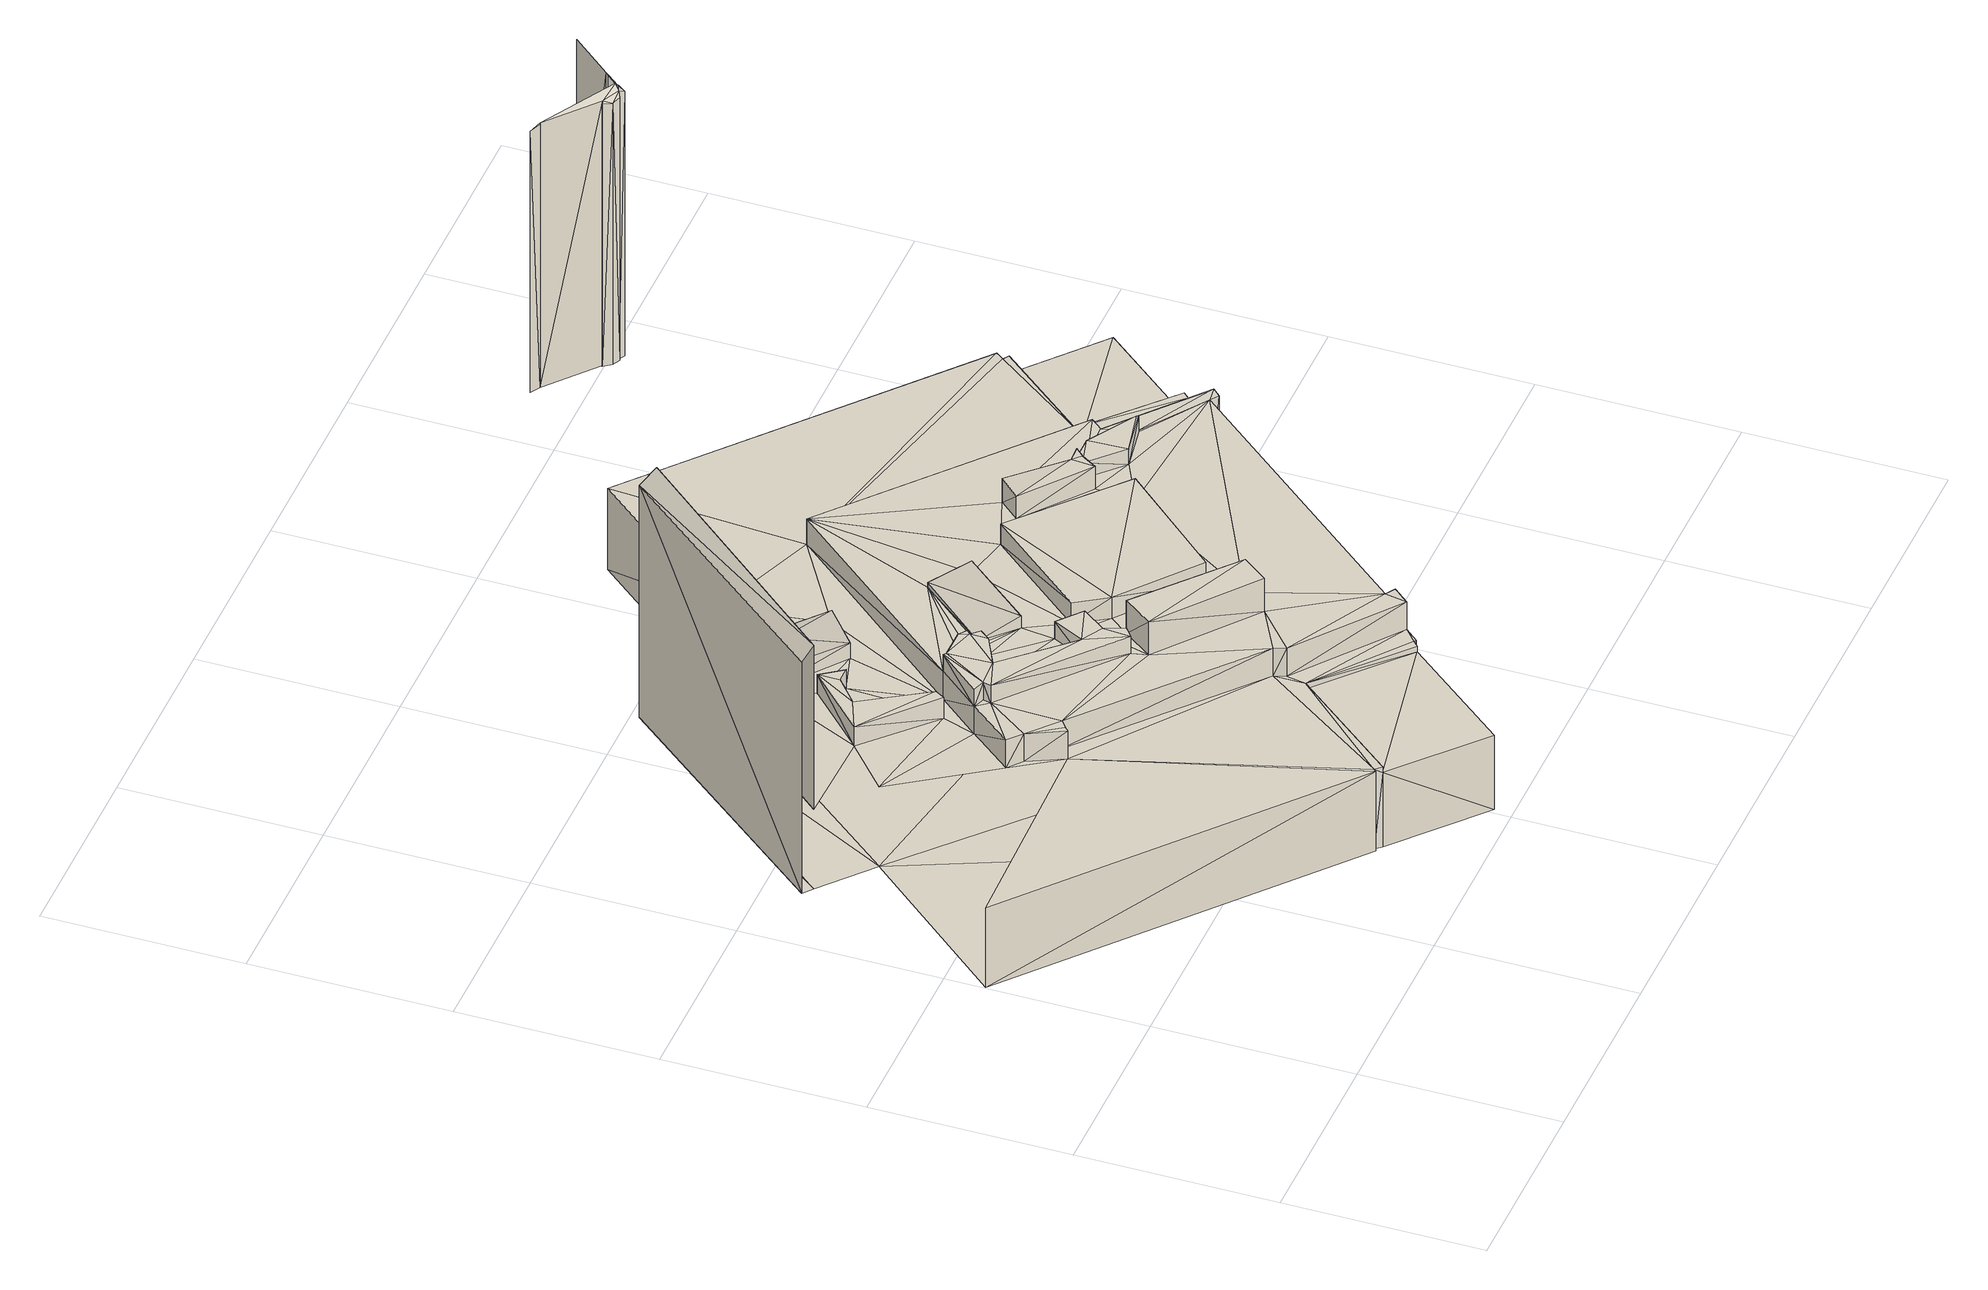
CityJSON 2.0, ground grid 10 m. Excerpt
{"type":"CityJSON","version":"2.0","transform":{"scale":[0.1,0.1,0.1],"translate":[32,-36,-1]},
"CityObjects":{
"building1":{"type":"Building","geometry":[{"type":"MultiSurface","lod":"2","boundaries":[[[0,1,2]]]}]},
"building2":{"type":"Building","geometry":[{"type":"MultiSurface","lod":"2","boundaries":[[[3,2,0]]]}]},
"building3":{"type":"Building","geometry":[{"type":"MultiSurface","lod":"2","boundaries":[[[3,4,0]]]}]},
"building4":{"type":"Building","geometry":[{"type":"MultiSurface","lod":"2","boundaries":[[[1,5,2]]]}]},
"building5":{"type":"Building","geometry":[{"type":"MultiSurface","lod":"2","boundaries":[[[6,0,4]]]}]},
"building6":{"type":"Building","geometry":[{"type":"MultiSurface","lod":"2","boundaries":[[[7,8,9]]]}]},
"building7":{"type":"Building","geometry":[{"type":"MultiSurface","lod":"2","boundaries":[[[10,11,9]]]}]},
"building8":{"type":"Building","geometry":[{"type":"MultiSurface","lod":"2","boundaries":[[[9,10,12]]]}]},
"building9":{"type":"Building","geometry":[{"type":"MultiSurface","lod":"2","boundaries":[[[5,12,9]]]}]},
"building10":{"type":"Building","geometry":[{"type":"MultiSurface","lod":"2","boundaries":[[[7,8,13]]]}]},
"building11":{"type":"Building","geometry":[{"type":"MultiSurface","lod":"2","boundaries":[[[14,15,16]]]}]},
"building12":{"type":"Building","geometry":[{"type":"MultiSurface","lod":"2","boundaries":[[[12,10,17]]]}]},
"building13":{"type":"Building","geometry":[{"type":"MultiSurface","lod":"2","boundaries":[[[12,17,5]]]}]},
"building14":{"type":"Building","geometry":[{"type":"MultiSurface","lod":"2","boundaries":[[[10,18,17]]]}]},
"building15":{"type":"Building","geometry":[{"type":"MultiSurface","lod":"2","boundaries":[[[3,2,4]]]}]},
"building16":{"type":"Building","geometry":[{"type":"MultiSurface","lod":"2","boundaries":[[[4,19,2]]]}]},
"building17":{"type":"Building","geometry":[{"type":"MultiSurface","lod":"2","boundaries":[[[5,19,2]]]}]},
"building18":{"type":"Building","geometry":[{"type":"MultiSurface","lod":"2","boundaries":[[[18,10,20]]]}]},
"building19":{"type":"Building","geometry":[{"type":"MultiSurface","lod":"2","boundaries":[[[21,17,5]]]}]},
"building20":{"type":"Building","geometry":[{"type":"MultiSurface","lod":"2","boundaries":[[[17,18,21]]]}]},
"building21":{"type":"Building","geometry":[{"type":"MultiSurface","lod":"2","boundaries":[[[19,22,23]]]}]},
"building22":{"type":"Building","geometry":[{"type":"MultiSurface","lod":"2","boundaries":[[[23,19,4]]]}]},
"building23":{"type":"Building","geometry":[{"type":"MultiSurface","lod":"2","boundaries":[[[24,23,4]]]}]},
"building24":{"type":"Building","geometry":[{"type":"MultiSurface","lod":"2","boundaries":[[[15,25,14]]]}]},
"building25":{"type":"Building","geometry":[{"type":"MultiSurface","lod":"2","boundaries":[[[13,8,16]]]}]},
"building26":{"type":"Building","geometry":[{"type":"MultiSurface","lod":"2","boundaries":[[[11,26,7]]]}]},
"building27":{"type":"Building","geometry":[{"type":"MultiSurface","lod":"2","boundaries":[[[9,11,7]]]}]},
"building28":{"type":"Building","geometry":[{"type":"MultiSurface","lod":"2","boundaries":[[[21,5,27]]]}]},
"building29":{"type":"Building","geometry":[{"type":"MultiSurface","lod":"2","boundaries":[[[10,28,11]]]}]},
"building30":{"type":"Building","geometry":[{"type":"MultiSurface","lod":"2","boundaries":[[[27,18,21]]]}]},
"building31":{"type":"Building","geometry":[{"type":"MultiSurface","lod":"2","boundaries":[[[18,20,27]]]}]},
"building32":{"type":"Building","geometry":[{"type":"MultiSurface","lod":"2","boundaries":[[[20,10,28]]]}]},
"building33":{"type":"Building","geometry":[{"type":"MultiSurface","lod":"2","boundaries":[[[26,11,28]]]}]},
"building34":{"type":"Building","geometry":[{"type":"MultiSurface","lod":"2","boundaries":[[[29,30,31]]]}]},
"building35":{"type":"Building","geometry":[{"type":"MultiSurface","lod":"2","boundaries":[[[32,33,34]]]}]},
"building36":{"type":"Building","geometry":[{"type":"MultiSurface","lod":"2","boundaries":[[[29,34,30]]]}]},
"building37":{"type":"Building","geometry":[{"type":"MultiSurface","lod":"2","boundaries":[[[29,33,34]]]}]},
"building38":{"type":"Building","geometry":[{"type":"MultiSurface","lod":"2","boundaries":[[[13,35,16]]]}]},
"building39":{"type":"Building","geometry":[{"type":"MultiSurface","lod":"2","boundaries":[[[13,36,35]]]}]},
"building40":{"type":"Building","geometry":[{"type":"MultiSurface","lod":"2","boundaries":[[[37,31,6]]]}]},
"building41":{"type":"Building","geometry":[{"type":"MultiSurface","lod":"2","boundaries":[[[35,36,38]]]}]},
"building42":{"type":"Building","geometry":[{"type":"MultiSurface","lod":"2","boundaries":[[[28,26,39]]]}]},
"building43":{"type":"Building","geometry":[{"type":"MultiSurface","lod":"2","boundaries":[[[40,41,26]]]}]},
"building44":{"type":"Building","geometry":[{"type":"MultiSurface","lod":"2","boundaries":[[[26,40,39]]]}]},
"building45":{"type":"Building","geometry":[{"type":"MultiSurface","lod":"2","boundaries":[[[35,38,42]]]}]},
"building46":{"type":"Building","geometry":[{"type":"MultiSurface","lod":"2","boundaries":[[[25,43,14]]]}]},
"building47":{"type":"Building","geometry":[{"type":"MultiSurface","lod":"2","boundaries":[[[14,32,43]]]}]},
"building48":{"type":"Building","geometry":[{"type":"MultiSurface","lod":"2","boundaries":[[[43,44,32]]]}]},
"building49":{"type":"Building","geometry":[{"type":"MultiSurface","lod":"2","boundaries":[[[23,45,46]]]}]},
"building50":{"type":"Building","geometry":[{"type":"MultiSurface","lod":"2","boundaries":[[[46,23,24]]]}]},
"building51":{"type":"Building","geometry":[{"type":"MultiSurface","lod":"2","boundaries":[[[31,30,37]]]}]},
"building52":{"type":"Building","geometry":[{"type":"MultiSurface","lod":"2","boundaries":[[[44,32,34]]]}]},
"building53":{"type":"Building","geometry":[{"type":"MultiSurface","lod":"2","boundaries":[[[40,47,28]]]}]},
"building54":{"type":"Building","geometry":[{"type":"MultiSurface","lod":"2","boundaries":[[[39,40,28]]]}]},
"building55":{"type":"Building","geometry":[{"type":"MultiSurface","lod":"2","boundaries":[[[48,35,16]]]}]},
"building56":{"type":"Building","geometry":[{"type":"MultiSurface","lod":"2","boundaries":[[[48,35,42]]]}]},
"building57":{"type":"Building","geometry":[{"type":"MultiSurface","lod":"2","boundaries":[[[49,48,16]]]}]},
"building58":{"type":"Building","geometry":[{"type":"MultiSurface","lod":"2","boundaries":[[[50,19,5]]]}]},
"building59":{"type":"Building","geometry":[{"type":"MultiSurface","lod":"2","boundaries":[[[49,15,16]]]}]},
"building60":{"type":"Building","geometry":[{"type":"MultiSurface","lod":"2","boundaries":[[[51,42,52]]]}]},
"building61":{"type":"Building","geometry":[{"type":"MultiSurface","lod":"2","boundaries":[[[42,38,51]]]}]},
"building62":{"type":"Building","geometry":[{"type":"MultiSurface","lod":"2","boundaries":[[[47,40,53]]]}]},
"building63":{"type":"Building","geometry":[{"type":"MultiSurface","lod":"2","boundaries":[[[54,40,41]]]}]},
"building64":{"type":"Building","geometry":[{"type":"MultiSurface","lod":"2","boundaries":[[[55,26,56]]]}]},
"building65":{"type":"Building","geometry":[{"type":"MultiSurface","lod":"2","boundaries":[[[26,7,55]]]}]},
"building66":{"type":"Building","geometry":[{"type":"MultiSurface","lod":"2","boundaries":[[[55,7,13]]]}]},
"building67":{"type":"Building","geometry":[{"type":"MultiSurface","lod":"2","boundaries":[[[26,41,54]]]}]},
"building68":{"type":"Building","geometry":[{"type":"MultiSurface","lod":"2","boundaries":[[[56,54,26]]]}]},
"building69":{"type":"Building","geometry":[{"type":"MultiSurface","lod":"2","boundaries":[[[51,38,13]]]}]},
"building70":{"type":"Building","geometry":[{"type":"MultiSurface","lod":"2","boundaries":[[[13,36,38]]]}]},
"building71":{"type":"Building","geometry":[{"type":"MultiSurface","lod":"2","boundaries":[[[51,57,52]]]}]},
"building72":{"type":"Building","geometry":[{"type":"MultiSurface","lod":"2","boundaries":[[[58,59,42]]]}]},
"building73":{"type":"Building","geometry":[{"type":"MultiSurface","lod":"2","boundaries":[[[58,42,52]]]}]},
"building74":{"type":"Building","geometry":[{"type":"MultiSurface","lod":"2","boundaries":[[[60,40,54]]]}]},
"building75":{"type":"Building","geometry":[{"type":"MultiSurface","lod":"2","boundaries":[[[61,22,19]]]}]},
"building76":{"type":"Building","geometry":[{"type":"MultiSurface","lod":"2","boundaries":[[[59,48,42]]]}]},
"building77":{"type":"Building","geometry":[{"type":"MultiSurface","lod":"2","boundaries":[[[53,40,60]]]}]},
"building78":{"type":"Building","geometry":[{"type":"MultiSurface","lod":"2","boundaries":[[[22,61,62]]]}]},
"building79":{"type":"Building","geometry":[{"type":"MultiSurface","lod":"2","boundaries":[[[23,22,62]]]}]},
"building80":{"type":"Building","geometry":[{"type":"MultiSurface","lod":"2","boundaries":[[[55,13,51]]]}]},
"building81":{"type":"Building","geometry":[{"type":"MultiSurface","lod":"2","boundaries":[[[20,63,64]]]}]},
"building82":{"type":"Building","geometry":[{"type":"MultiSurface","lod":"2","boundaries":[[[52,58,57]]]}]},
"building83":{"type":"Building","geometry":[{"type":"MultiSurface","lod":"2","boundaries":[[[19,50,61]]]}]},
"building84":{"type":"Building","geometry":[{"type":"MultiSurface","lod":"2","boundaries":[[[5,50,27]]]}]},
"building85":{"type":"Building","geometry":[{"type":"MultiSurface","lod":"2","boundaries":[[[50,65,27]]]}]},
"building86":{"type":"Building","geometry":[{"type":"MultiSurface","lod":"2","boundaries":[[[20,65,63]]]}]},
"building87":{"type":"Building","geometry":[{"type":"MultiSurface","lod":"2","boundaries":[[[27,20,65]]]}]},
"building88":{"type":"Building","geometry":[{"type":"MultiSurface","lod":"2","boundaries":[[[6,4,66]]]}]},
"building89":{"type":"Building","geometry":[{"type":"MultiSurface","lod":"2","boundaries":[[[67,53,47]]]}]},
"building90":{"type":"Building","geometry":[{"type":"MultiSurface","lod":"2","boundaries":[[[64,20,28]]]}]},
"building91":{"type":"Building","geometry":[{"type":"MultiSurface","lod":"2","boundaries":[[[28,47,64]]]}]},
"building92":{"type":"Building","geometry":[{"type":"MultiSurface","lod":"2","boundaries":[[[68,67,47]]]}]},
"building93":{"type":"Building","geometry":[{"type":"MultiSurface","lod":"2","boundaries":[[[64,68,47]]]}]},
"building94":{"type":"Building","geometry":[{"type":"MultiSurface","lod":"2","boundaries":[[[6,37,69]]]}]},
"building95":{"type":"Building","geometry":[{"type":"MultiSurface","lod":"2","boundaries":[[[54,60,70]]]}]},
"building96":{"type":"Building","geometry":[{"type":"MultiSurface","lod":"2","boundaries":[[[56,54,70]]]}]},
"building97":{"type":"Building","geometry":[{"type":"MultiSurface","lod":"2","boundaries":[[[59,71,57]]]}]},
"building98":{"type":"Building","geometry":[{"type":"MultiSurface","lod":"2","boundaries":[[[58,59,57]]]}]},
"building99":{"type":"Building","geometry":[{"type":"MultiSurface","lod":"2","boundaries":[[[57,51,55]]]}]},
"building100":{"type":"Building","geometry":[{"type":"MultiSurface","lod":"2","boundaries":[[[72,45,23]]]}]},
"building101":{"type":"Building","geometry":[{"type":"MultiSurface","lod":"2","boundaries":[[[24,46,73]]]}]},
"building102":{"type":"Building","geometry":[{"type":"MultiSurface","lod":"2","boundaries":[[[48,71,57]]]}]},
"building103":{"type":"Building","geometry":[{"type":"MultiSurface","lod":"2","boundaries":[[[57,48,49]]]}]},
"building104":{"type":"Building","geometry":[{"type":"MultiSurface","lod":"2","boundaries":[[[59,48,71]]]}]},
"building105":{"type":"Building","geometry":[{"type":"MultiSurface","lod":"2","boundaries":[[[74,53,75]]]}]},
"building106":{"type":"Building","geometry":[{"type":"MultiSurface","lod":"2","boundaries":[[[75,74,76]]]}]},
"building107":{"type":"Building","geometry":[{"type":"MultiSurface","lod":"2","boundaries":[[[77,67,53]]]}]},
"building108":{"type":"Building","geometry":[{"type":"MultiSurface","lod":"2","boundaries":[[[77,53,75]]]}]},
"building109":{"type":"Building","geometry":[{"type":"MultiSurface","lod":"2","boundaries":[[[78,60,53]]]}]},
"building110":{"type":"Building","geometry":[{"type":"MultiSurface","lod":"2","boundaries":[[[79,80,15]]]}]},
"building111":{"type":"Building","geometry":[{"type":"MultiSurface","lod":"2","boundaries":[[[25,79,15]]]}]},
"building112":{"type":"Building","geometry":[{"type":"MultiSurface","lod":"2","boundaries":[[[74,78,53]]]}]},
"building113":{"type":"Building","geometry":[{"type":"MultiSurface","lod":"2","boundaries":[[[73,24,4]]]}]},
"building114":{"type":"Building","geometry":[{"type":"MultiSurface","lod":"2","boundaries":[[[56,81,70]]]}]},
"building115":{"type":"Building","geometry":[{"type":"MultiSurface","lod":"2","boundaries":[[[82,60,70]]]}]},
"building116":{"type":"Building","geometry":[{"type":"MultiSurface","lod":"2","boundaries":[[[81,82,70]]]}]},
"building117":{"type":"Building","geometry":[{"type":"MultiSurface","lod":"2","boundaries":[[[60,82,78]]]}]},
"building118":{"type":"Building","geometry":[{"type":"MultiSurface","lod":"2","boundaries":[[[77,75,83]]]}]},
"building119":{"type":"Building","geometry":[{"type":"MultiSurface","lod":"2","boundaries":[[[84,57,55]]]}]},
"building120":{"type":"Building","geometry":[{"type":"MultiSurface","lod":"2","boundaries":[[[85,86,25]]]}]},
"building121":{"type":"Building","geometry":[{"type":"MultiSurface","lod":"2","boundaries":[[[25,79,86]]]}]},
"building122":{"type":"Building","geometry":[{"type":"MultiSurface","lod":"2","boundaries":[[[75,76,83]]]}]},
"building123":{"type":"Building","geometry":[{"type":"MultiSurface","lod":"2","boundaries":[[[84,49,57]]]}]},
"building124":{"type":"Building","geometry":[{"type":"MultiSurface","lod":"2","boundaries":[[[72,23,62]]]}]},
"building125":{"type":"Building","geometry":[{"type":"MultiSurface","lod":"2","boundaries":[[[49,15,84]]]}]},
"building126":{"type":"Building","geometry":[{"type":"MultiSurface","lod":"2","boundaries":[[[15,80,87]]]}]},
"building127":{"type":"Building","geometry":[{"type":"MultiSurface","lod":"2","boundaries":[[[84,87,15]]]}]},
"building128":{"type":"Building","geometry":[{"type":"MultiSurface","lod":"2","boundaries":[[[87,80,88]]]}]},
"building129":{"type":"Building","geometry":[{"type":"MultiSurface","lod":"2","boundaries":[[[73,4,66]]]}]},
"building130":{"type":"Building","geometry":[{"type":"MultiSurface","lod":"2","boundaries":[[[88,80,79]]]}]},
"building131":{"type":"Building","geometry":[{"type":"MultiSurface","lod":"2","boundaries":[[[76,74,89]]]}]},
"building132":{"type":"Building","geometry":[{"type":"MultiSurface","lod":"2","boundaries":[[[76,89,90]]]}]},
"building133":{"type":"Building","geometry":[{"type":"MultiSurface","lod":"2","boundaries":[[[78,82,91]]]}]},
"building134":{"type":"Building","geometry":[{"type":"MultiSurface","lod":"2","boundaries":[[[78,89,74]]]}]},
"building135":{"type":"Building","geometry":[{"type":"MultiSurface","lod":"2","boundaries":[[[82,91,92]]]}]},
"building136":{"type":"Building","geometry":[{"type":"MultiSurface","lod":"2","boundaries":[[[92,82,81]]]}]},
"building137":{"type":"Building","geometry":[{"type":"MultiSurface","lod":"2","boundaries":[[[92,91,93]]]}]},
"building138":{"type":"Building","geometry":[{"type":"MultiSurface","lod":"2","boundaries":[[[91,78,93]]]}]},
"building139":{"type":"Building","geometry":[{"type":"MultiSurface","lod":"2","boundaries":[[[90,89,78]]]}]},
"building140":{"type":"Building","geometry":[{"type":"MultiSurface","lod":"2","boundaries":[[[93,78,90]]]}]},
"building141":{"type":"Building","geometry":[{"type":"MultiSurface","lod":"2","boundaries":[[[92,93,90]]]}]},
"building142":{"type":"Building","geometry":[{"type":"MultiSurface","lod":"2","boundaries":[[[67,94,68]]]}]},
"building143":{"type":"Building","geometry":[{"type":"MultiSurface","lod":"2","boundaries":[[[95,90,92]]]}]},
"building144":{"type":"Building","geometry":[{"type":"MultiSurface","lod":"2","boundaries":[[[88,79,86]]]}]},
"building145":{"type":"Building","geometry":[{"type":"MultiSurface","lod":"2","boundaries":[[[64,63,96]]]}]},
"building146":{"type":"Building","geometry":[{"type":"MultiSurface","lod":"2","boundaries":[[[77,67,97]]]}]},
"building147":{"type":"Building","geometry":[{"type":"MultiSurface","lod":"2","boundaries":[[[77,97,83]]]}]},
"building148":{"type":"Building","geometry":[{"type":"MultiSurface","lod":"2","boundaries":[[[85,86,88]]]}]},
"building149":{"type":"Building","geometry":[{"type":"MultiSurface","lod":"2","boundaries":[[[85,88,98]]]}]},
"building150":{"type":"Building","geometry":[{"type":"MultiSurface","lod":"2","boundaries":[[[76,99,83]]]}]},
"building151":{"type":"Building","geometry":[{"type":"MultiSurface","lod":"2","boundaries":[[[100,68,64]]]}]},
"building152":{"type":"Building","geometry":[{"type":"MultiSurface","lod":"2","boundaries":[[[96,100,64]]]}]},
"building153":{"type":"Building","geometry":[{"type":"MultiSurface","lod":"2","boundaries":[[[73,72,45]]]}]},
"building154":{"type":"Building","geometry":[{"type":"MultiSurface","lod":"2","boundaries":[[[46,45,73]]]}]},
"building155":{"type":"Building","geometry":[{"type":"MultiSurface","lod":"2","boundaries":[[[68,94,100]]]}]},
"building156":{"type":"Building","geometry":[{"type":"MultiSurface","lod":"2","boundaries":[[[96,94,101]]]}]},
"building157":{"type":"Building","geometry":[{"type":"MultiSurface","lod":"2","boundaries":[[[96,100,94]]]}]},
"building158":{"type":"Building","geometry":[{"type":"MultiSurface","lod":"2","boundaries":[[[90,76,99]]]}]},
"building159":{"type":"Building","geometry":[{"type":"MultiSurface","lod":"2","boundaries":[[[85,98,102]]]}]},
"building160":{"type":"Building","geometry":[{"type":"MultiSurface","lod":"2","boundaries":[[[67,94,103]]]}]},
"building161":{"type":"Building","geometry":[{"type":"MultiSurface","lod":"2","boundaries":[[[50,104,61]]]}]},
"building162":{"type":"Building","geometry":[{"type":"MultiSurface","lod":"2","boundaries":[[[25,85,43]]]}]},
"building163":{"type":"Building","geometry":[{"type":"MultiSurface","lod":"2","boundaries":[[[105,106,107]]]}]},
"building164":{"type":"Building","geometry":[{"type":"MultiSurface","lod":"2","boundaries":[[[107,105,63]]]}]},
"building165":{"type":"Building","geometry":[{"type":"MultiSurface","lod":"2","boundaries":[[[96,107,63]]]}]},
"building166":{"type":"Building","geometry":[{"type":"MultiSurface","lod":"2","boundaries":[[[108,84,55]]]}]},
"building167":{"type":"Building","geometry":[{"type":"MultiSurface","lod":"2","boundaries":[[[50,65,109]]]}]},
"building168":{"type":"Building","geometry":[{"type":"MultiSurface","lod":"2","boundaries":[[[50,109,104]]]}]},
"building169":{"type":"Building","geometry":[{"type":"MultiSurface","lod":"2","boundaries":[[[99,90,95]]]}]},
"building170":{"type":"Building","geometry":[{"type":"MultiSurface","lod":"2","boundaries":[[[97,103,67]]]}]},
"building171":{"type":"Building","geometry":[{"type":"MultiSurface","lod":"2","boundaries":[[[99,110,111]]]}]},
"building172":{"type":"Building","geometry":[{"type":"MultiSurface","lod":"2","boundaries":[[[95,111,99]]]}]},
"building173":{"type":"Building","geometry":[{"type":"MultiSurface","lod":"2","boundaries":[[[96,107,101]]]}]},
"building174":{"type":"Building","geometry":[{"type":"MultiSurface","lod":"2","boundaries":[[[112,103,101]]]}]},
"building175":{"type":"Building","geometry":[{"type":"MultiSurface","lod":"2","boundaries":[[[101,94,103]]]}]},
"building176":{"type":"Building","geometry":[{"type":"MultiSurface","lod":"2","boundaries":[[[81,113,56]]]}]},
"building177":{"type":"Building","geometry":[{"type":"MultiSurface","lod":"2","boundaries":[[[101,112,107]]]}]},
"building178":{"type":"Building","geometry":[{"type":"MultiSurface","lod":"2","boundaries":[[[97,103,112]]]}]},
"building179":{"type":"Building","geometry":[{"type":"MultiSurface","lod":"2","boundaries":[[[112,97,83]]]}]},
"building180":{"type":"Building","geometry":[{"type":"MultiSurface","lod":"2","boundaries":[[[83,112,114]]]}]},
"building181":{"type":"Building","geometry":[{"type":"MultiSurface","lod":"2","boundaries":[[[98,88,115]]]}]},
"building182":{"type":"Building","geometry":[{"type":"MultiSurface","lod":"2","boundaries":[[[102,115,98]]]}]},
"building183":{"type":"Building","geometry":[{"type":"MultiSurface","lod":"2","boundaries":[[[63,65,116]]]}]},
"building184":{"type":"Building","geometry":[{"type":"MultiSurface","lod":"2","boundaries":[[[99,114,83]]]}]},
"building185":{"type":"Building","geometry":[{"type":"MultiSurface","lod":"2","boundaries":[[[85,117,102]]]}]},
"building186":{"type":"Building","geometry":[{"type":"MultiSurface","lod":"2","boundaries":[[[116,105,63]]]}]},
"building187":{"type":"Building","geometry":[{"type":"MultiSurface","lod":"2","boundaries":[[[105,118,116]]]}]},
"building188":{"type":"Building","geometry":[{"type":"MultiSurface","lod":"2","boundaries":[[[92,113,81]]]}]},
"building189":{"type":"Building","geometry":[{"type":"MultiSurface","lod":"2","boundaries":[[[62,61,72]]]}]},
"building190":{"type":"Building","geometry":[{"type":"MultiSurface","lod":"2","boundaries":[[[61,119,72]]]}]},
"building191":{"type":"Building","geometry":[{"type":"MultiSurface","lod":"2","boundaries":[[[87,88,120]]]}]},
"building192":{"type":"Building","geometry":[{"type":"MultiSurface","lod":"2","boundaries":[[[43,34,30]]]}]},
"building193":{"type":"Building","geometry":[{"type":"MultiSurface","lod":"2","boundaries":[[[34,44,43]]]}]},
"building194":{"type":"Building","geometry":[{"type":"MultiSurface","lod":"2","boundaries":[[[37,30,43]]]}]},
"building195":{"type":"Building","geometry":[{"type":"MultiSurface","lod":"2","boundaries":[[[92,95,113]]]}]},
"building196":{"type":"Building","geometry":[{"type":"MultiSurface","lod":"2","boundaries":[[[121,110,111]]]}]},
"building197":{"type":"Building","geometry":[{"type":"MultiSurface","lod":"2","boundaries":[[[107,122,112]]]}]},
"building198":{"type":"Building","geometry":[{"type":"MultiSurface","lod":"2","boundaries":[[[61,119,123]]]}]},
"building199":{"type":"Building","geometry":[{"type":"MultiSurface","lod":"2","boundaries":[[[65,109,116]]]}]},
"building200":{"type":"Building","geometry":[{"type":"MultiSurface","lod":"2","boundaries":[[[43,117,85]]]}]},
"building201":{"type":"Building","geometry":[{"type":"MultiSurface","lod":"2","boundaries":[[[108,120,84]]]}]},
"building202":{"type":"Building","geometry":[{"type":"MultiSurface","lod":"2","boundaries":[[[84,87,120]]]}]},
"building203":{"type":"Building","geometry":[{"type":"MultiSurface","lod":"2","boundaries":[[[111,121,113]]]}]},
"building204":{"type":"Building","geometry":[{"type":"MultiSurface","lod":"2","boundaries":[[[95,111,113]]]}]},
"building205":{"type":"Building","geometry":[{"type":"MultiSurface","lod":"2","boundaries":[[[105,124,118]]]}]},
"building206":{"type":"Building","geometry":[{"type":"MultiSurface","lod":"2","boundaries":[[[112,122,114]]]}]},
"building207":{"type":"Building","geometry":[{"type":"MultiSurface","lod":"2","boundaries":[[[114,125,126]]]}]},
"building208":{"type":"Building","geometry":[{"type":"MultiSurface","lod":"2","boundaries":[[[114,126,122]]]}]},
"building209":{"type":"Building","geometry":[{"type":"MultiSurface","lod":"2","boundaries":[[[120,88,115]]]}]},
"building210":{"type":"Building","geometry":[{"type":"MultiSurface","lod":"2","boundaries":[[[61,123,127]]]}]},
"building211":{"type":"Building","geometry":[{"type":"MultiSurface","lod":"2","boundaries":[[[127,61,104]]]}]},
"building212":{"type":"Building","geometry":[{"type":"MultiSurface","lod":"2","boundaries":[[[102,115,120]]]}]},
"building213":{"type":"Building","geometry":[{"type":"MultiSurface","lod":"2","boundaries":[[[102,120,108]]]}]},
"building214":{"type":"Building","geometry":[{"type":"MultiSurface","lod":"2","boundaries":[[[124,106,105]]]}]},
"building215":{"type":"Building","geometry":[{"type":"MultiSurface","lod":"2","boundaries":[[[127,128,104]]]}]},
"building216":{"type":"Building","geometry":[{"type":"MultiSurface","lod":"2","boundaries":[[[128,109,104]]]}]},
"building217":{"type":"Building","geometry":[{"type":"MultiSurface","lod":"2","boundaries":[[[128,109,129]]]}]},
"building218":{"type":"Building","geometry":[{"type":"MultiSurface","lod":"2","boundaries":[[[37,43,117]]]}]},
"building219":{"type":"Building","geometry":[{"type":"MultiSurface","lod":"2","boundaries":[[[69,117,37]]]}]},
"building220":{"type":"Building","geometry":[{"type":"MultiSurface","lod":"2","boundaries":[[[108,117,102]]]}]},
"building221":{"type":"Building","geometry":[{"type":"MultiSurface","lod":"2","boundaries":[[[130,106,107]]]}]},
"building222":{"type":"Building","geometry":[{"type":"MultiSurface","lod":"2","boundaries":[[[130,124,106]]]}]},
"building223":{"type":"Building","geometry":[{"type":"MultiSurface","lod":"2","boundaries":[[[131,130,107]]]}]},
"building224":{"type":"Building","geometry":[{"type":"MultiSurface","lod":"2","boundaries":[[[132,114,99]]]}]},
"building225":{"type":"Building","geometry":[{"type":"MultiSurface","lod":"2","boundaries":[[[109,116,129]]]}]},
"building226":{"type":"Building","geometry":[{"type":"MultiSurface","lod":"2","boundaries":[[[66,6,133]]]}]},
"building227":{"type":"Building","geometry":[{"type":"MultiSurface","lod":"2","boundaries":[[[113,134,56]]]}]},
"building228":{"type":"Building","geometry":[{"type":"MultiSurface","lod":"2","boundaries":[[[56,134,135]]]}]},
"building229":{"type":"Building","geometry":[{"type":"MultiSurface","lod":"2","boundaries":[[[135,108,55]]]}]},
"building230":{"type":"Building","geometry":[{"type":"MultiSurface","lod":"2","boundaries":[[[55,56,135]]]}]},
"building231":{"type":"Building","geometry":[{"type":"MultiSurface","lod":"2","boundaries":[[[132,136,110]]]}]},
"building232":{"type":"Building","geometry":[{"type":"MultiSurface","lod":"2","boundaries":[[[99,110,132]]]}]},
"building233":{"type":"Building","geometry":[{"type":"MultiSurface","lod":"2","boundaries":[[[107,131,122]]]}]},
"building234":{"type":"Building","geometry":[{"type":"MultiSurface","lod":"2","boundaries":[[[72,137,73]]]}]},
"building235":{"type":"Building","geometry":[{"type":"MultiSurface","lod":"2","boundaries":[[[137,123,72]]]}]},
"building236":{"type":"Building","geometry":[{"type":"MultiSurface","lod":"2","boundaries":[[[123,119,72]]]}]},
"building237":{"type":"Building","geometry":[{"type":"MultiSurface","lod":"2","boundaries":[[[121,136,110]]]}]},
"building238":{"type":"Building","geometry":[{"type":"MultiSurface","lod":"2","boundaries":[[[138,139,137]]]}]},
"building239":{"type":"Building","geometry":[{"type":"MultiSurface","lod":"2","boundaries":[[[139,123,137]]]}]},
"building240":{"type":"Building","geometry":[{"type":"MultiSurface","lod":"2","boundaries":[[[122,126,131]]]}]},
"building241":{"type":"Building","geometry":[{"type":"MultiSurface","lod":"2","boundaries":[[[131,140,126]]]}]},
"building242":{"type":"Building","geometry":[{"type":"MultiSurface","lod":"2","boundaries":[[[130,118,116]]]}]},
"building243":{"type":"Building","geometry":[{"type":"MultiSurface","lod":"2","boundaries":[[[130,124,118]]]}]},
"building244":{"type":"Building","geometry":[{"type":"MultiSurface","lod":"2","boundaries":[[[141,137,138]]]}]},
"building245":{"type":"Building","geometry":[{"type":"MultiSurface","lod":"2","boundaries":[[[127,139,123]]]}]},
"building246":{"type":"Building","geometry":[{"type":"MultiSurface","lod":"2","boundaries":[[[141,127,139]]]}]},
"building247":{"type":"Building","geometry":[{"type":"MultiSurface","lod":"2","boundaries":[[[141,139,138]]]}]},
"building248":{"type":"Building","geometry":[{"type":"MultiSurface","lod":"2","boundaries":[[[137,73,66]]]}]},
"building249":{"type":"Building","geometry":[{"type":"MultiSurface","lod":"2","boundaries":[[[137,66,141]]]}]},
"building250":{"type":"Building","geometry":[{"type":"MultiSurface","lod":"2","boundaries":[[[116,130,129]]]}]},
"building251":{"type":"Building","geometry":[{"type":"MultiSurface","lod":"2","boundaries":[[[126,125,142]]]}]},
"building252":{"type":"Building","geometry":[{"type":"MultiSurface","lod":"2","boundaries":[[[114,125,143]]]}]},
"building253":{"type":"Building","geometry":[{"type":"MultiSurface","lod":"2","boundaries":[[[143,142,125]]]}]},
"building254":{"type":"Building","geometry":[{"type":"MultiSurface","lod":"2","boundaries":[[[132,136,121]]]}]},
"building255":{"type":"Building","geometry":[{"type":"MultiSurface","lod":"2","boundaries":[[[132,121,113]]]}]},
"building256":{"type":"Building","geometry":[{"type":"MultiSurface","lod":"2","boundaries":[[[114,143,132]]]}]},
"building257":{"type":"Building","geometry":[{"type":"MultiSurface","lod":"2","boundaries":[[[127,144,141]]]}]},
"building258":{"type":"Building","geometry":[{"type":"MultiSurface","lod":"2","boundaries":[[[127,145,144]]]}]},
"building259":{"type":"Building","geometry":[{"type":"MultiSurface","lod":"2","boundaries":[[[127,128,145]]]}]},
"building260":{"type":"Building","geometry":[{"type":"MultiSurface","lod":"2","boundaries":[[[145,128,129]]]}]},
"building261":{"type":"Building","geometry":[{"type":"MultiSurface","lod":"2","boundaries":[[[141,66,144]]]}]},
"building262":{"type":"Building","geometry":[{"type":"MultiSurface","lod":"2","boundaries":[[[145,129,66]]]}]},
"building263":{"type":"Building","geometry":[{"type":"MultiSurface","lod":"2","boundaries":[[[66,145,144]]]}]},
"building264":{"type":"Building","geometry":[{"type":"MultiSurface","lod":"2","boundaries":[[[135,117,108]]]}]},
"building265":{"type":"Building","geometry":[{"type":"MultiSurface","lod":"2","boundaries":[[[132,134,113]]]}]},
"building266":{"type":"Building","geometry":[{"type":"MultiSurface","lod":"2","boundaries":[[[140,146,126]]]}]},
"building267":{"type":"Building","geometry":[{"type":"MultiSurface","lod":"2","boundaries":[[[133,69,6]]]}]},
"building268":{"type":"Building","geometry":[{"type":"MultiSurface","lod":"2","boundaries":[[[146,142,126]]]}]},
"building269":{"type":"Building","geometry":[{"type":"MultiSurface","lod":"2","boundaries":[[[132,143,134]]]}]},
"building270":{"type":"Building","geometry":[{"type":"MultiSurface","lod":"2","boundaries":[[[117,147,135]]]}]},
"building271":{"type":"Building","geometry":[{"type":"MultiSurface","lod":"2","boundaries":[[[130,148,131]]]}]},
"building272":{"type":"Building","geometry":[{"type":"MultiSurface","lod":"2","boundaries":[[[117,147,149]]]}]},
"building273":{"type":"Building","geometry":[{"type":"MultiSurface","lod":"2","boundaries":[[[69,117,149]]]}]},
"building274":{"type":"Building","geometry":[{"type":"MultiSurface","lod":"2","boundaries":[[[148,146,140]]]}]},
"building275":{"type":"Building","geometry":[{"type":"MultiSurface","lod":"2","boundaries":[[[131,140,148]]]}]},
"building276":{"type":"Building","geometry":[{"type":"MultiSurface","lod":"2","boundaries":[[[143,150,151]]]}]},
"building277":{"type":"Building","geometry":[{"type":"MultiSurface","lod":"2","boundaries":[[[143,142,146]]]}]},
"building278":{"type":"Building","geometry":[{"type":"MultiSurface","lod":"2","boundaries":[[[143,151,148]]]}]},
"building279":{"type":"Building","geometry":[{"type":"MultiSurface","lod":"2","boundaries":[[[143,146,148]]]}]},
"building280":{"type":"Building","geometry":[{"type":"MultiSurface","lod":"2","boundaries":[[[143,134,150]]]}]},
"building281":{"type":"Building","geometry":[{"type":"MultiSurface","lod":"2","boundaries":[[[152,153,150]]]}]},
"building282":{"type":"Building","geometry":[{"type":"MultiSurface","lod":"2","boundaries":[[[150,152,151]]]}]},
"building283":{"type":"Building","geometry":[{"type":"MultiSurface","lod":"2","boundaries":[[[148,151,154]]]}]},
"building284":{"type":"Building","geometry":[{"type":"MultiSurface","lod":"2","boundaries":[[[154,155,151]]]}]},
"building285":{"type":"Building","geometry":[{"type":"MultiSurface","lod":"2","boundaries":[[[155,152,151]]]}]},
"building286":{"type":"Building","geometry":[{"type":"MultiSurface","lod":"2","boundaries":[[[155,152,156]]]}]},
"building287":{"type":"Building","geometry":[{"type":"MultiSurface","lod":"2","boundaries":[[[130,157,129]]]}]},
"building288":{"type":"Building","geometry":[{"type":"MultiSurface","lod":"2","boundaries":[[[153,152,156]]]}]},
"building289":{"type":"Building","geometry":[{"type":"MultiSurface","lod":"2","boundaries":[[[150,156,158]]]}]},
"building290":{"type":"Building","geometry":[{"type":"MultiSurface","lod":"2","boundaries":[[[156,153,150]]]}]},
"building291":{"type":"Building","geometry":[{"type":"MultiSurface","lod":"2","boundaries":[[[158,159,150]]]}]},
"building292":{"type":"Building","geometry":[{"type":"MultiSurface","lod":"2","boundaries":[[[148,157,130]]]}]},
"building293":{"type":"Building","geometry":[{"type":"MultiSurface","lod":"2","boundaries":[[[66,129,133]]]}]},
"building294":{"type":"Building","geometry":[{"type":"MultiSurface","lod":"2","boundaries":[[[129,157,133]]]}]},
"building295":{"type":"Building","geometry":[{"type":"MultiSurface","lod":"2","boundaries":[[[133,160,69]]]}]},
"building296":{"type":"Building","geometry":[{"type":"MultiSurface","lod":"2","boundaries":[[[154,161,155]]]}]},
"building297":{"type":"Building","geometry":[{"type":"MultiSurface","lod":"2","boundaries":[[[154,161,162]]]}]},
"building298":{"type":"Building","geometry":[{"type":"MultiSurface","lod":"2","boundaries":[[[161,163,155]]]}]},
"building299":{"type":"Building","geometry":[{"type":"MultiSurface","lod":"2","boundaries":[[[163,155,156]]]}]},
"building300":{"type":"Building","geometry":[{"type":"MultiSurface","lod":"2","boundaries":[[[164,159,150]]]}]},
"building301":{"type":"Building","geometry":[{"type":"MultiSurface","lod":"2","boundaries":[[[154,148,165]]]}]},
"building302":{"type":"Building","geometry":[{"type":"MultiSurface","lod":"2","boundaries":[[[163,166,156]]]}]},
"building303":{"type":"Building","geometry":[{"type":"MultiSurface","lod":"2","boundaries":[[[156,166,167]]]}]},
"building304":{"type":"Building","geometry":[{"type":"MultiSurface","lod":"2","boundaries":[[[167,158,159]]]}]},
"building305":{"type":"Building","geometry":[{"type":"MultiSurface","lod":"2","boundaries":[[[167,156,158]]]}]},
"building306":{"type":"Building","geometry":[{"type":"MultiSurface","lod":"2","boundaries":[[[167,166,163]]]}]},
"building307":{"type":"Building","geometry":[{"type":"MultiSurface","lod":"2","boundaries":[[[161,163,167]]]}]},
"building308":{"type":"Building","geometry":[{"type":"MultiSurface","lod":"2","boundaries":[[[135,134,168]]]}]},
"building309":{"type":"Building","geometry":[{"type":"MultiSurface","lod":"2","boundaries":[[[169,135,168]]]}]},
"building310":{"type":"Building","geometry":[{"type":"MultiSurface","lod":"2","boundaries":[[[170,134,150]]]}]},
"building311":{"type":"Building","geometry":[{"type":"MultiSurface","lod":"2","boundaries":[[[168,170,134]]]}]},
"building312":{"type":"Building","geometry":[{"type":"MultiSurface","lod":"2","boundaries":[[[162,165,154]]]}]},
"building313":{"type":"Building","geometry":[{"type":"MultiSurface","lod":"2","boundaries":[[[162,161,165]]]}]},
"building314":{"type":"Building","geometry":[{"type":"MultiSurface","lod":"2","boundaries":[[[165,171,161]]]}]},
"building315":{"type":"Building","geometry":[{"type":"MultiSurface","lod":"2","boundaries":[[[171,161,172]]]}]},
"building316":{"type":"Building","geometry":[{"type":"MultiSurface","lod":"2","boundaries":[[[135,169,173]]]}]},
"building317":{"type":"Building","geometry":[{"type":"MultiSurface","lod":"2","boundaries":[[[172,161,167]]]}]},
"building318":{"type":"Building","geometry":[{"type":"MultiSurface","lod":"2","boundaries":[[[159,172,164]]]}]},
"building319":{"type":"Building","geometry":[{"type":"MultiSurface","lod":"2","boundaries":[[[159,167,172]]]}]},
"building320":{"type":"Building","geometry":[{"type":"MultiSurface","lod":"2","boundaries":[[[150,164,170]]]}]},
"building321":{"type":"Building","geometry":[{"type":"MultiSurface","lod":"2","boundaries":[[[149,160,69]]]}]},
"building322":{"type":"Building","geometry":[{"type":"MultiSurface","lod":"2","boundaries":[[[174,171,165]]]}]},
"building323":{"type":"Building","geometry":[{"type":"MultiSurface","lod":"2","boundaries":[[[175,174,165]]]}]},
"building324":{"type":"Building","geometry":[{"type":"MultiSurface","lod":"2","boundaries":[[[176,171,174]]]}]},
"building325":{"type":"Building","geometry":[{"type":"MultiSurface","lod":"2","boundaries":[[[148,165,157]]]}]},
"building326":{"type":"Building","geometry":[{"type":"MultiSurface","lod":"2","boundaries":[[[171,172,176]]]}]},
"building327":{"type":"Building","geometry":[{"type":"MultiSurface","lod":"2","boundaries":[[[135,173,177]]]}]},
"building328":{"type":"Building","geometry":[{"type":"MultiSurface","lod":"2","boundaries":[[[178,176,164]]]}]},
"building329":{"type":"Building","geometry":[{"type":"MultiSurface","lod":"2","boundaries":[[[176,172,164]]]}]},
"building330":{"type":"Building","geometry":[{"type":"MultiSurface","lod":"2","boundaries":[[[178,164,179]]]}]},
"building331":{"type":"Building","geometry":[{"type":"MultiSurface","lod":"2","boundaries":[[[170,179,164]]]}]},
"building332":{"type":"Building","geometry":[{"type":"MultiSurface","lod":"2","boundaries":[[[180,177,135]]]}]},
"building333":{"type":"Building","geometry":[{"type":"MultiSurface","lod":"2","boundaries":[[[178,176,175]]]}]},
"building334":{"type":"Building","geometry":[{"type":"MultiSurface","lod":"2","boundaries":[[[176,174,175]]]}]},
"building335":{"type":"Building","geometry":[{"type":"MultiSurface","lod":"2","boundaries":[[[175,165,157]]]}]},
"building336":{"type":"Building","geometry":[{"type":"MultiSurface","lod":"2","boundaries":[[[168,170,179]]]}]},
"building337":{"type":"Building","geometry":[{"type":"MultiSurface","lod":"2","boundaries":[[[181,179,168]]]}]},
"building338":{"type":"Building","geometry":[{"type":"MultiSurface","lod":"2","boundaries":[[[173,182,168]]]}]},
"building339":{"type":"Building","geometry":[{"type":"MultiSurface","lod":"2","boundaries":[[[169,168,173]]]}]},
"building340":{"type":"Building","geometry":[{"type":"MultiSurface","lod":"2","boundaries":[[[178,175,157]]]}]},
"building341":{"type":"Building","geometry":[{"type":"MultiSurface","lod":"2","boundaries":[[[147,135,180]]]}]},
"building342":{"type":"Building","geometry":[{"type":"MultiSurface","lod":"2","boundaries":[[[149,160,183]]]}]},
"building343":{"type":"Building","geometry":[{"type":"MultiSurface","lod":"2","boundaries":[[[157,178,184]]]}]},
"building344":{"type":"Building","geometry":[{"type":"MultiSurface","lod":"2","boundaries":[[[180,147,149]]]}]},
"building345":{"type":"Building","geometry":[{"type":"MultiSurface","lod":"2","boundaries":[[[183,180,149]]]}]},
"building346":{"type":"Building","geometry":[{"type":"MultiSurface","lod":"2","boundaries":[[[184,179,181]]]}]},
"building347":{"type":"Building","geometry":[{"type":"MultiSurface","lod":"2","boundaries":[[[181,184,185]]]}]},
"building348":{"type":"Building","geometry":[{"type":"MultiSurface","lod":"2","boundaries":[[[184,179,178]]]}]},
"building349":{"type":"Building","geometry":[{"type":"MultiSurface","lod":"2","boundaries":[[[185,186,181]]]}]},
"building350":{"type":"Building","geometry":[{"type":"MultiSurface","lod":"2","boundaries":[[[181,186,168]]]}]},
"building351":{"type":"Building","geometry":[{"type":"MultiSurface","lod":"2","boundaries":[[[182,186,168]]]}]},
"building352":{"type":"Building","geometry":[{"type":"MultiSurface","lod":"2","boundaries":[[[133,187,188]]]}]},
"building353":{"type":"Building","geometry":[{"type":"MultiSurface","lod":"2","boundaries":[[[133,157,187]]]}]},
"building354":{"type":"Building","geometry":[{"type":"MultiSurface","lod":"2","boundaries":[[[188,133,189]]]}]},
"building355":{"type":"Building","geometry":[{"type":"MultiSurface","lod":"2","boundaries":[[[157,184,187]]]}]},
"building356":{"type":"Building","geometry":[{"type":"MultiSurface","lod":"2","boundaries":[[[182,190,186]]]}]},
"building357":{"type":"Building","geometry":[{"type":"MultiSurface","lod":"2","boundaries":[[[188,185,187]]]}]},
"building358":{"type":"Building","geometry":[{"type":"MultiSurface","lod":"2","boundaries":[[[185,184,187]]]}]},
"building359":{"type":"Building","geometry":[{"type":"MultiSurface","lod":"2","boundaries":[[[188,185,189]]]}]},
"building360":{"type":"Building","geometry":[{"type":"MultiSurface","lod":"2","boundaries":[[[191,173,192]]]}]},
"building361":{"type":"Building","geometry":[{"type":"MultiSurface","lod":"2","boundaries":[[[192,190,173]]]}]},
"building362":{"type":"Building","geometry":[{"type":"MultiSurface","lod":"2","boundaries":[[[190,182,173]]]}]},
"building363":{"type":"Building","geometry":[{"type":"MultiSurface","lod":"2","boundaries":[[[193,133,189]]]}]},
"building364":{"type":"Building","geometry":[{"type":"MultiSurface","lod":"2","boundaries":[[[189,194,195]]]}]},
"building365":{"type":"Building","geometry":[{"type":"MultiSurface","lod":"2","boundaries":[[[194,185,189]]]}]},
"building366":{"type":"Building","geometry":[{"type":"MultiSurface","lod":"2","boundaries":[[[189,193,195]]]}]},
"building367":{"type":"Building","geometry":[{"type":"MultiSurface","lod":"2","boundaries":[[[185,186,194]]]}]},
"building368":{"type":"Building","geometry":[{"type":"MultiSurface","lod":"2","boundaries":[[[186,194,195]]]}]},
"building369":{"type":"Building","geometry":[{"type":"MultiSurface","lod":"2","boundaries":[[[195,186,193]]]}]},
"building370":{"type":"Building","geometry":[{"type":"MultiSurface","lod":"2","boundaries":[[[186,190,192]]]}]},
"building371":{"type":"Building","geometry":[{"type":"MultiSurface","lod":"2","boundaries":[[[196,192,193]]]}]},
"building372":{"type":"Building","geometry":[{"type":"MultiSurface","lod":"2","boundaries":[[[193,186,192]]]}]},
"building373":{"type":"Building","geometry":[{"type":"MultiSurface","lod":"2","boundaries":[[[191,173,197]]]}]},
"building374":{"type":"Building","geometry":[{"type":"MultiSurface","lod":"2","boundaries":[[[198,197,191]]]}]},
"building375":{"type":"Building","geometry":[{"type":"MultiSurface","lod":"2","boundaries":[[[177,173,197]]]}]},
"building376":{"type":"Building","geometry":[{"type":"MultiSurface","lod":"2","boundaries":[[[133,160,193]]]}]},
"building377":{"type":"Building","geometry":[{"type":"MultiSurface","lod":"2","boundaries":[[[199,192,191]]]}]},
"building378":{"type":"Building","geometry":[{"type":"MultiSurface","lod":"2","boundaries":[[[193,196,160]]]}]},
"building379":{"type":"Building","geometry":[{"type":"MultiSurface","lod":"2","boundaries":[[[160,200,196]]]}]},
"building380":{"type":"Building","geometry":[{"type":"MultiSurface","lod":"2","boundaries":[[[198,191,199]]]}]},
"building381":{"type":"Building","geometry":[{"type":"MultiSurface","lod":"2","boundaries":[[[200,160,198]]]}]},
"building382":{"type":"Building","geometry":[{"type":"MultiSurface","lod":"2","boundaries":[[[198,197,177]]]}]},
"building383":{"type":"Building","geometry":[{"type":"MultiSurface","lod":"2","boundaries":[[[160,177,198]]]}]},
"building384":{"type":"Building","geometry":[{"type":"MultiSurface","lod":"2","boundaries":[[[183,180,177]]]}]},
"building385":{"type":"Building","geometry":[{"type":"MultiSurface","lod":"2","boundaries":[[[160,177,183]]]}]},
"building386":{"type":"Building","geometry":[{"type":"MultiSurface","lod":"2","boundaries":[[[196,199,201]]]}]},
"building387":{"type":"Building","geometry":[{"type":"MultiSurface","lod":"2","boundaries":[[[199,192,196]]]}]},
"building388":{"type":"Building","geometry":[{"type":"MultiSurface","lod":"2","boundaries":[[[196,200,201]]]}]},
"building389":{"type":"Building","geometry":[{"type":"MultiSurface","lod":"2","boundaries":[[[200,198,201]]]}]},
"building390":{"type":"Building","geometry":[{"type":"MultiSurface","lod":"2","boundaries":[[[201,199,198]]]}]},
"building391":{"type":"Building","geometry":[{"type":"MultiSurface","lod":"2","boundaries":[[[202,203,204]]]}]},
"building392":{"type":"Building","geometry":[{"type":"MultiSurface","lod":"2","boundaries":[[[205,204,202]]]}]},
"building393":{"type":"Building","geometry":[{"type":"MultiSurface","lod":"2","boundaries":[[[203,204,206]]]}]},
"building394":{"type":"Building"},
"building395":{"type":"Building","geometry":[{"type":"MultiSurface","lod":"2","boundaries":[[[203,206,202]]]}]},
"building396":{"type":"Building"},
"building397":{"type":"Building","geometry":[{"type":"MultiSurface","lod":"2","boundaries":[[[207,208,202]]]}]},
"building398":{"type":"Building","geometry":[{"type":"MultiSurface","lod":"2","boundaries":[[[202,206,208]]]}]},
"building399":{"type":"Building","geometry":[{"type":"MultiSurface","lod":"2","boundaries":[[[209,208,206]]]}]},
"building400":{"type":"Building","geometry":[{"type":"MultiSurface","lod":"2","boundaries":[[[207,210,202]]]}]},
"building401":{"type":"Building","geometry":[{"type":"MultiSurface","lod":"2","boundaries":[[[207,211,212]]]}]},
"building402":{"type":"Building","geometry":[{"type":"MultiSurface","lod":"2","boundaries":[[[211,208,207]]]}]},
"building403":{"type":"Building","geometry":[{"type":"MultiSurface","lod":"2","boundaries":[[[212,211,213]]]}]},
"building404":{"type":"Building","geometry":[{"type":"MultiSurface","lod":"2","boundaries":[[[214,213,212]]]}]},
"building405":{"type":"Building","geometry":[{"type":"MultiSurface","lod":"2","boundaries":[[[211,213,208]]]}]},
"building406":{"type":"Building","geometry":[{"type":"MultiSurface","lod":"2","boundaries":[[[207,214,212]]]}]},
"building407":{"type":"Building","geometry":[{"type":"MultiSurface","lod":"2","boundaries":[[[215,213,214]]]}]},
"building408":{"type":"Building","geometry":[{"type":"MultiSurface","lod":"2","boundaries":[[[215,216,213]]]}]},
"building409":{"type":"Building","geometry":[{"type":"MultiSurface","lod":"2","boundaries":[[[214,207,217]]]}]},
"building410":{"type":"Building","geometry":[{"type":"MultiSurface","lod":"2","boundaries":[[[208,218,213]]]}]},
"building411":{"type":"Building","geometry":[{"type":"MultiSurface","lod":"2","boundaries":[[[216,213,218]]]}]},
"building412":{"type":"Building","geometry":[{"type":"MultiSurface","lod":"2","boundaries":[[[217,214,215]]]}]},
"building413":{"type":"Building","geometry":[{"type":"MultiSurface","lod":"2","boundaries":[[[218,208,209]]]}]},
"building414":{"type":"Building","geometry":[{"type":"MultiSurface","lod":"2","boundaries":[[[216,218,217]]]}]},
"building415":{"type":"Building","geometry":[{"type":"MultiSurface","lod":"2","boundaries":[[[215,216,217]]]}]},
"building416":{"type":"Building","geometry":[{"type":"MultiSurface","lod":"2","boundaries":[[[217,219,218]]]}]},
"building417":{"type":"Building","geometry":[{"type":"MultiSurface","lod":"2","boundaries":[[[217,219,220]]]}]},
"building418":{"type":"Building","geometry":[{"type":"MultiSurface","lod":"2","boundaries":[[[219,221,218]]]}]},
"building419":{"type":"Building","geometry":[{"type":"MultiSurface","lod":"2","boundaries":[[[221,218,209]]]}]},
"building420":{"type":"Building","geometry":[{"type":"MultiSurface","lod":"2","boundaries":[[[219,221,209]]]}]},
"building421":{"type":"Building","geometry":[{"type":"MultiSurface","lod":"2","boundaries":[[[207,210,217]]]}]},
"building422":{"type":"Building","geometry":[{"type":"MultiSurface","lod":"2","boundaries":[[[202,210,222]]]}]},
"building423":{"type":"Building","geometry":[{"type":"MultiSurface","lod":"2","boundaries":[[[220,223,217]]]}]},
"building424":{"type":"Building","geometry":[{"type":"MultiSurface","lod":"2","boundaries":[[[224,209,219]]]}]},
"building425":{"type":"Building","geometry":[{"type":"MultiSurface","lod":"2","boundaries":[[[220,219,224]]]}]},
"building426":{"type":"Building","geometry":[{"type":"MultiSurface","lod":"2","boundaries":[[[223,224,220]]]}]},
"building427":{"type":"Building","geometry":[{"type":"MultiSurface","lod":"2","boundaries":[[[223,210,217]]]}]},
"building428":{"type":"Building","geometry":[{"type":"MultiSurface","lod":"2","boundaries":[[[224,209,225]]]}]},
"building429":{"type":"Building","geometry":[{"type":"MultiSurface","lod":"2","boundaries":[[[225,209,226]]]}]},
"building430":{"type":"Building","geometry":[{"type":"MultiSurface","lod":"2","boundaries":[[[227,224,223]]]}]},
"building431":{"type":"Building","geometry":[{"type":"MultiSurface","lod":"2","boundaries":[[[227,225,224]]]}]},
"building432":{"type":"Building","geometry":[{"type":"MultiSurface","lod":"2","boundaries":[[[210,223,227]]]}]},
"building433":{"type":"Building","geometry":[{"type":"MultiSurface","lod":"2","boundaries":[[[210,226,225]]]}]},
"building434":{"type":"Building","geometry":[{"type":"MultiSurface","lod":"2","boundaries":[[[210,225,227]]]}]},
"building435":{"type":"Building","geometry":[{"type":"MultiSurface","lod":"2","boundaries":[[[222,226,210]]]}]},
"building436":{"type":"Building","geometry":[{"type":"MultiSurface","lod":"2","boundaries":[[[226,228,222]]]}]}
},
"vertices":[
[1,180,10],[1,180,56],[156,49,56],
[156,49,10],
[157,50,10],
[116,183,56],
[67,256,10],
[118,229,56],[67,256,56],[100,207,56],
[107,201,72],[100,207,72],
[107,201,56],
[124,246,56],
[41,278,56],[115,328,56],[91,277,56],
[116,183,72],
[118,185,72],
[157,50,56],
[122,188,72],
[118,185,56],
[160,47,56],[160,47,53],
[160,47,10],
[121,338,56],
[118,229,72],
[122,188,56],
[123,223,72],
[36,282,10],[131,396,10],[41,278,10],
[41,278,151],[36,282,144],[131,396,144],
[91,277,67],
[124,246,68],
[138,390,10],
[127,251,68],
[124,227,72],
[124,227,82],[118,229,82],
[108,284,67],
[138,390,57],
[138,390,151],
[203,9,53],[203,9,10],
[123,223,82],
[121,306,67],
[121,306,56],
[205,117,56],
[127,251,56],[108,284,56],
[139,228,82],
[137,251,82],
[137,251,56],[137,251,72],
[129,295,56],
[121,295,56],[121,295,67],
[138,250,82],
[205,101,56],
[205,101,53],
[181,168,72],[179,176,72],
[205,117,72],
[260,83,10],
[169,196,82],
[179,176,82],
[162,370,10],
[138,250,72],
[129,295,67],
[248,63,53],
[248,63,10],
[155,236,82],[139,228,72],
[155,236,72],
[169,196,72],
[155,245,82],
[121,338,66],[115,328,67],
[153,250,72],
[153,250,82],
[177,212,72],
[150,301,56],
[125,341,56],[125,341,66],
[150,301,65],
[143,331,65],
[159,241,82],
[159,241,72],
[157,247,82],
[157,247,72],
[155,245,72],
[180,190,82],
[161,243,72],
[184,180,72],
[177,212,82],
[143,331,56],
[179,229,72],
[184,180,82],
[180,190,72],
[150,335,56],
[189,202,82],
[207,111,56],
[181,168,91],[192,183,91],[192,183,72],
[172,318,56],
[207,111,72],
[179,229,79],[161,243,74],
[189,202,72],
[192,279,72],
[190,209,72],
[150,335,64],
[229,130,72],
[162,370,57],
[229,130,91],
[248,63,56],
[172,318,63],
[192,279,75],
[200,193,72],
[251,66,56],
[239,143,91],
[190,209,84],[200,193,84],
[258,72,56],
[258,72,72],
[260,83,72],
[239,143,72],
[239,162,72],
[209,264,72],
[365,207,10],
[220,348,72],
[220,348,57],
[209,264,79],
[251,66,10],
[252,65,10],[252,65,56],
[239,162,84],
[258,72,10],
[233,259,84],
[233,259,72],
[265,80,10],
[265,80,72],
[284,213,85],
[227,447,57],
[284,213,72],
[227,447,10],
[262,269,72],[253,259,72],
[253,259,85],[262,269,86],
[286,233,72],
[286,233,85],
[287,245,85],
[365,207,72],
[287,245,72],
[294,245,72],
[378,312,10],
[291,241,81],
[291,241,72],
[291,241,85],
[307,245,72],
[308,225,72],
[294,245,86],
[294,245,81],
[333,252,60],
[333,252,57],
[333,252,72],
[308,225,81],
[307,245,81],
[340,261,57],
[332,229,81],
[332,229,72],
[332,230,81],
[378,312,57],
[332,230,72],
[328,246,72],
[381,316,57],
[328,246,60],
[340,261,60],
[381,316,10],
[373,208,72],
[373,208,60],
[377,222,60],
[369,204,72],[369,204,10],
[373,208,10],
[380,225,60],
[340,261,47],[380,225,47],
[377,222,10],
[381,218,60],[381,218,10],
[380,225,10],
[381,310,57],
[381,310,47],
[422,275,47],
[381,310,10],
[422,275,10],
[341,522,10],[341,522,162],[336,525,161],
[336,525,10],
[341,522,163],
[366,501,10],[366,501,163],
[374,498,168],
[381,505,10],
[365,501,162],[365,501,10],
[368,497,161],
[368,497,10],
[372,495,10],
[372,495,162],
[373,496,10],
[373,496,165],
[376,494,163],
[376,494,10],
[373,496,168],
[399,526,10],
[380,499,10],
[380,499,162],
[381,504,166],
[381,505,167],
[381,504,10],
[399,526,167]
]}
